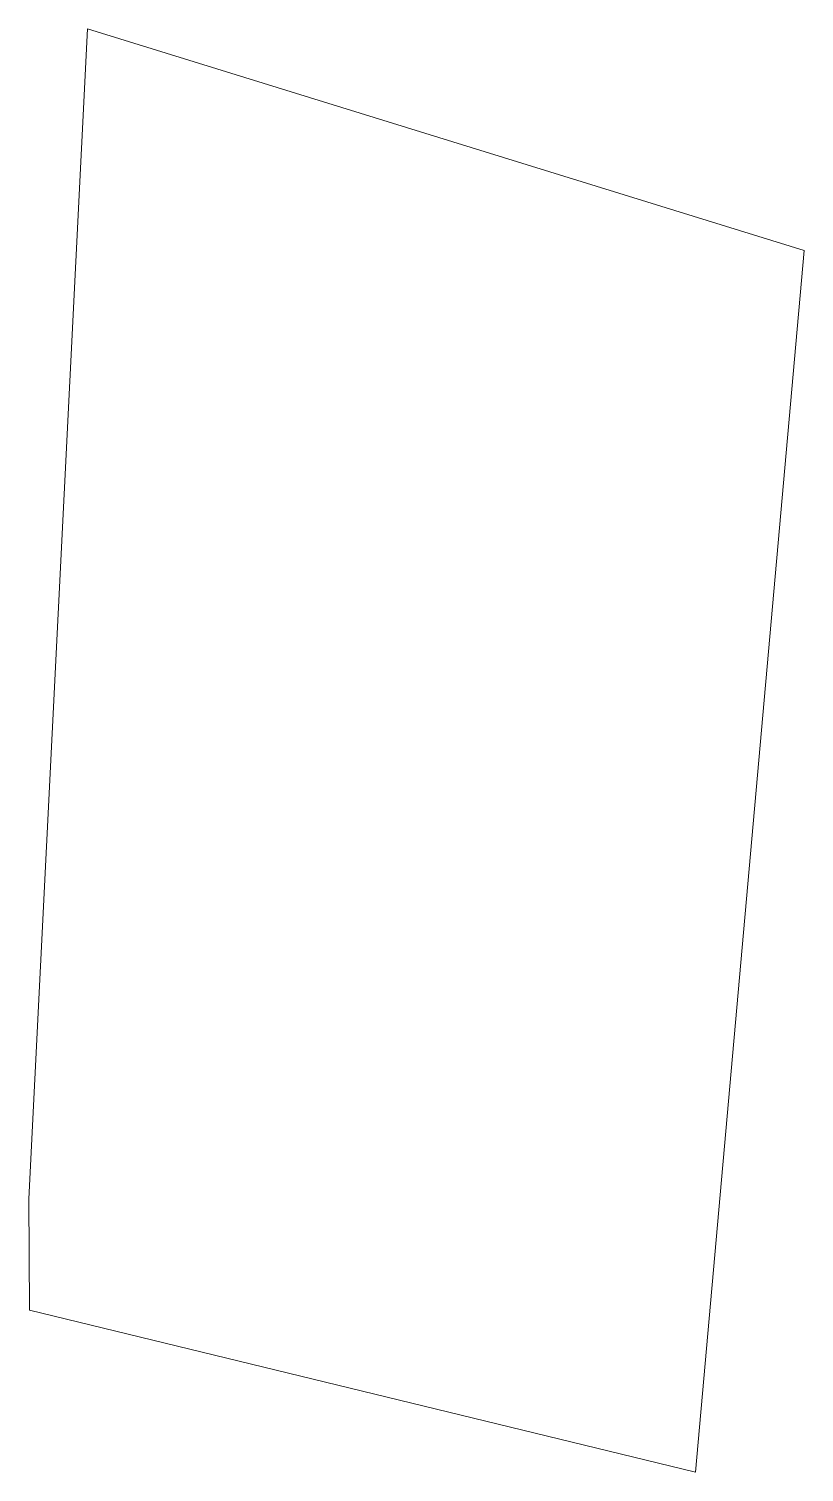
# Model space of a CAD drawing. Header units: millimetres. Extents: x 616611.1 to 616624.4, y 1314669.5 to 1314694.3.
import ezdxf

# ---------------------------------------------------------------- set-up
doc = ezdxf.new("R2010")
doc.units = ezdxf.units.MM
doc.layers.add('CVL_CUADCON_TIT', color=1, linetype='Continuous')

msp = doc.modelspace()

# ---------------------------------------------------------------- linework, layer by layer
at = {"layer": 'CVL_CUADCON_TIT', "color": 7, "lineweight": 18, "ltscale": 0.5, "flags": 128}
msp.add_lwpolyline([(616622.534, 1314669.527), (616611.074, 1314672.311), (616611.064, 1314674.226), (616612.073, 1314694.34), (616624.401, 1314690.531), (616622.534, 1314669.527)], dxfattribs=at)

doc.saveas('drawing.dxf')
